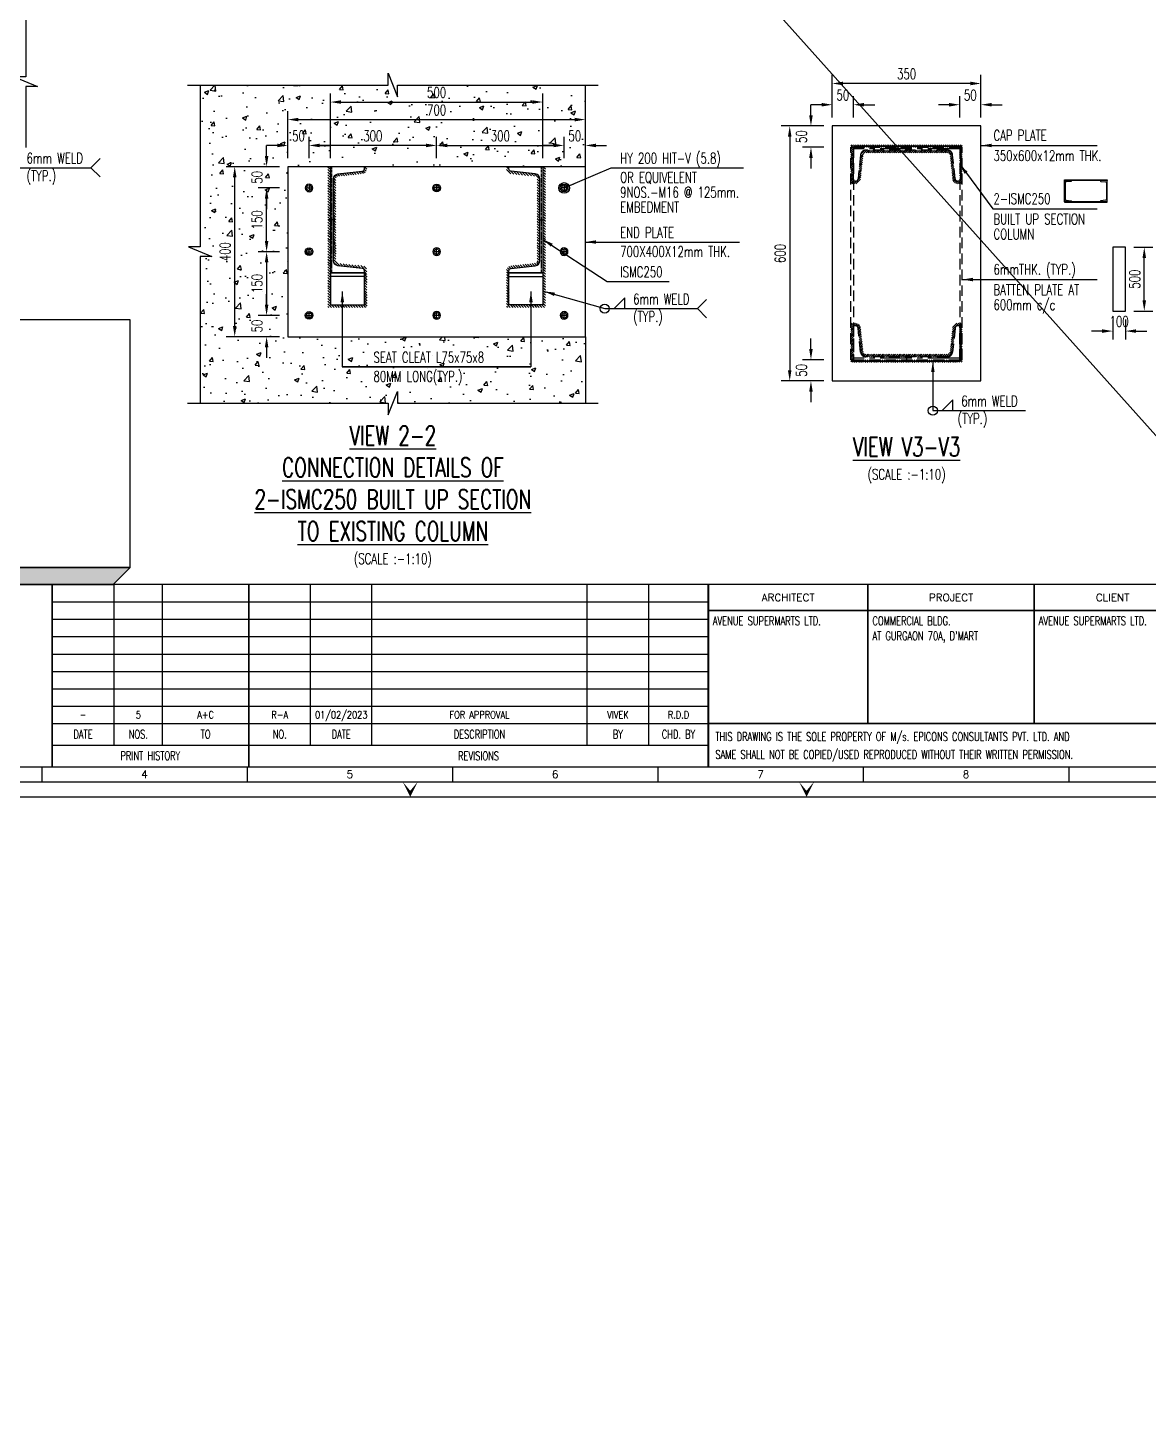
# Model space of a CAD drawing. Header units: inches. Extents: x 6 to 183294, y -48183 to 78918.
# Drawn here: x 14879 to 41244, y -14410 to 18103 of the extents above; entities that cross this region are included whole.
import ezdxf
from ezdxf.enums import TextEntityAlignment as Align

# ---------------------------------------------------------------- set-up
doc = ezdxf.new("R2010")
doc.units = ezdxf.units.IN
doc.header["$MEASUREMENT"] = 0
doc.header["$PDMODE"] = 35
for name, pattern in [('CENTER2', [1.125, 0.75, -0.125, 0.125, -0.125]), ('DASHDOTX2', [2, 1, -0.5, 0, -0.5]), ('HIDDEN', [0.375, 0.25, -0.125])]:
    doc.linetypes.add(name, pattern=pattern)
for name, color, linetype in [('Bolt', 7, 'Continuous'), ('ISMC', 35, 'Continuous'), ('PNA', 8, 'Continuous'), ('S-BASE & END PLATE', 6, 'Continuous'), ('S-BASE PLATE', 3, 'Continuous'), ('S-BRECK LINE', 8, 'Continuous'), ('S-CENTER LINE', 8, 'CENTER2'), ('S-COLUMN', 1, 'Continuous'), ('S-DIM-1', 5, 'Continuous'), ('S-ISMC', 2, 'Continuous'), ('S-MEM', 4, 'Continuous'), ('S-PCC', 9, 'Continuous'), ('S-STEEL MEMBER', 2, 'Continuous'), ('S-TEXT', 2, 'Continuous'), ('S-TEXT-1', 4, 'Continuous'), ('S-TITIL', 6, 'Continuous'), ('S-WELD', 8, 'Continuous'), ('SCH-LINE', 7, 'Continuous'), ('STEEL PLATE BASE', 1, 'Continuous'), ('TEXT (SHEET)', 4, 'Continuous'), ('TEXT NORMAL', 4, 'Continuous'), ('TITLE', 6, 'Continuous')]:
    doc.layers.add(name, color=color, linetype=linetype)
doc.styles.add('ROMANS', font='simplex.shx', dxfattribs={"width": 0.7})
doc.dimstyles.new('dim10', dxfattribs={"dimtxt": 250, "dimasz": 250, "dimexe": 200, "dimexo": 200, "dimgap": 100, "dimtad": 1, "dimdec": 0, "dimlfac": 0.1, "dimzin": 0, "dimdsep": 46, "dimtxsty": 'ROMANS', "dimcen": 0, "dimclrd": 5, "dimclre": 5, "dimclrt": 4, "dimadec": 0, "dimazin": 0, "dimtfac": 1, "dimtdec": 0, "dimtix": 1, "dimtofl": 0, "dimtmove": 2, "dimatfit": 3, "dimfxl": 0, "dimtolj": 1, "dimtzin": 0, "dimlwd": -1, "dimlwe": -1, "dimarcsym": 0})
doc.dimstyles.new('dim100', dxfattribs={"dimtxt": 250, "dimasz": 250, "dimexe": 200, "dimexo": 200, "dimgap": 100, "dimtad": 1, "dimdec": 0, "dimzin": 0, "dimdsep": 46, "dimtxsty": 'ROMANS', "dimcen": 0, "dimclrd": 5, "dimclre": 5, "dimclrt": 4, "dimadec": 0, "dimazin": 0, "dimtfac": 1, "dimtdec": 0, "dimtix": 1, "dimtofl": 0, "dimtmove": 2, "dimatfit": 3, "dimfxl": 0, "dimtolj": 1, "dimtzin": 0, "dimlwd": -1, "dimlwe": -1, "dimarcsym": 0})
doc.dimstyles.new('dim25', dxfattribs={"dimtxt": 250, "dimasz": 250, "dimexe": 200, "dimexo": 200, "dimgap": 100, "dimtad": 1, "dimdec": 0, "dimlfac": 0.25, "dimzin": 0, "dimdsep": 46, "dimtxsty": 'ROMANS', "dimcen": 0, "dimclrd": 5, "dimclre": 5, "dimclrt": 4, "dimadec": 0, "dimazin": 0, "dimtfac": 1, "dimtdec": 0, "dimtix": 1, "dimtofl": 0, "dimtmove": 2, "dimatfit": 3, "dimfxl": 0, "dimtolj": 1, "dimtzin": 0, "dimlwd": -1, "dimlwe": -1, "dimarcsym": 0})
doc.dimstyles.new('dim33.33', dxfattribs={"dimtxt": 250, "dimasz": 250, "dimexe": 200, "dimexo": 200, "dimgap": 100, "dimtad": 1, "dimdec": 0, "dimlfac": 0.333331, "dimzin": 0, "dimdsep": 46, "dimtxsty": 'ROMANS', "dimcen": 0, "dimclrd": 5, "dimclre": 5, "dimclrt": 4, "dimadec": 0, "dimazin": 0, "dimtfac": 1, "dimtdec": 0, "dimtix": 1, "dimtofl": 0, "dimtmove": 2, "dimatfit": 3, "dimfxl": 0, "dimtolj": 1, "dimtzin": 0, "dimlwd": -1, "dimlwe": -1, "dimarcsym": 0})
pattern_1 = [(315, (-131171.39, 76.847), (30.935922, 30.935922), [])]
pattern_2 = [(225, (29223.605, 48816.21), (22.106572, -22.106572), [])]

# ---------------------------------------------------------------- blocks, each defined once
blk = doc.blocks.new('*U9')
at = {"layer": 'S-CENTER LINE', "linetype": 'CENTER2', "ltscale": 10}
for p, q in [((0, -125), (0, 125)), ((7.8, 0), (-7.8, 0))]:
    blk.add_line(p, q, dxfattribs=at)
at = {"layer": 'S-ISMC'}
blk.add_lwpolyline([(71.1, -114.2), (14.3, -108.2, -0.383864), (3.5, -96.3), (3.5, 96.3, -0.383864), (14.3, 108.2), (71.1, 114.2, 0.383864), (76.5, 120.1), (76.5, 125), (-3.5, 125), (-3.5, -125), (76.5, -125), (76.5, -120.1, 0.383864)], format="xyb", close=True, dxfattribs=at)
blk = doc.blocks.new('A$C51D51435')
at = {"color": 2, "linetype": 'Continuous'}
blk.add_circle((0, 0), 15, dxfattribs=at)
at = {"color": 8, "linetype": 'HIDDEN', "ltscale": 15}
blk.add_circle((0, 0), 10, dxfattribs=at)
at = {"layer": 'Bolt', "color": 8, "linetype": 'DASHDOTX2', "ltscale": 25}
for p, q in [((15, 0), (-15, 0)), ((0, 15), (0, -15))]:
    blk.add_line(p, q, dxfattribs=at)
blk = doc.blocks.new('*D74')
at = {"layer": 'Defpoints', "color": 0, "transparency": 16777216}
for p in [(21000, 14831), (20500, 14331), (21000, 14331)]:
    blk.add_point(p, dxfattribs=at)
at = {"layer": 'S-DIM-1', "color": 5, "transparency": 16777216}
for p, q in [((20500, 15081), (20500, 15331)), ((20800, 14831), (20300, 14831)), ((20800, 14331), (20300, 14331)), ((20500, 14081), (20500, 13831))]:
    blk.add_line(p, q, dxfattribs=at)
for points in [[(20459, 15081), (20542, 15081), (20500, 14831)], [(20459, 14081), (20542, 14081), (20500, 14331)]]:
    blk.add_solid(points, dxfattribs=at)
at = {"layer": 'S-DIM-1', "color": 4, "transparency": 16777216, "insert": (20275, 14581), "char_height": 250, "attachment_point": 5, "rotation": 90, "style": 'ROMANS'}
blk.add_mtext('\\A1;50', dxfattribs=at)
blk = doc.blocks.new('*D75')
at = {"layer": 'Defpoints', "color": 0, "transparency": 16777216}
for p in [(19750, 14831), (21000, 14831), (21000, 10831)]:
    blk.add_point(p, dxfattribs=at)
at = {"layer": 'S-DIM-1', "color": 5, "transparency": 16777216}
for p, q in [((20800, 14831), (19550, 14831)), ((19750, 11081), (19750, 14581)), ((20800, 10831), (19550, 10831))]:
    blk.add_line(p, q, dxfattribs=at)
for points in [[(19709, 14581), (19792, 14581), (19750, 14831)], [(19709, 11081), (19792, 11081), (19750, 10831)]]:
    blk.add_solid(points, dxfattribs=at)
at = {"layer": 'S-DIM-1', "color": 4, "transparency": 16777216, "insert": (19525, 12831), "char_height": 250, "attachment_point": 5, "rotation": 90, "style": 'ROMANS'}
blk.add_mtext('\\A1;400', dxfattribs=at)
blk = doc.blocks.new('*D76')
at = {"layer": 'Defpoints', "color": 0, "transparency": 16777216}
for p in [(20500, 14331), (21000, 14331), (21000, 12831)]:
    blk.add_point(p, dxfattribs=at)
at = {"layer": 'S-DIM-1', "color": 5, "transparency": 16777216}
for p, q in [((20800, 14331), (20300, 14331)), ((20500, 13081), (20500, 14081)), ((20800, 12831), (20300, 12831))]:
    blk.add_line(p, q, dxfattribs=at)
for points in [[(20459, 14081), (20542, 14081), (20500, 14331)], [(20459, 13081), (20542, 13081), (20500, 12831)]]:
    blk.add_solid(points, dxfattribs=at)
at = {"layer": 'S-DIM-1', "color": 4, "transparency": 16777216, "insert": (20275, 13581), "char_height": 250, "attachment_point": 5, "rotation": 90, "style": 'ROMANS'}
blk.add_mtext('\\A1;150', dxfattribs=at)
blk = doc.blocks.new('*D77')
at = {"layer": 'Defpoints', "color": 0, "transparency": 16777216}
for p in [(20500, 11331), (21000, 11331), (21000, 10831)]:
    blk.add_point(p, dxfattribs=at)
at = {"layer": 'S-DIM-1', "color": 5, "transparency": 16777216}
for p, q in [((20500, 11581), (20500, 11831)), ((20800, 11331), (20300, 11331)), ((20800, 10831), (20300, 10831)), ((20500, 10581), (20500, 10331))]:
    blk.add_line(p, q, dxfattribs=at)
for points in [[(20459, 11581), (20542, 11581), (20500, 11331)], [(20459, 10581), (20542, 10581), (20500, 10831)]]:
    blk.add_solid(points, dxfattribs=at)
at = {"layer": 'S-DIM-1', "color": 4, "transparency": 16777216, "insert": (20275, 11081), "char_height": 250, "attachment_point": 5, "rotation": 90, "style": 'ROMANS'}
blk.add_mtext('\\A1;50', dxfattribs=at)
blk = doc.blocks.new('*D78')
at = {"layer": 'Defpoints', "color": 0, "transparency": 16777216}
for p in [(21000, 12831), (20500, 11331), (21000, 11331)]:
    blk.add_point(p, dxfattribs=at)
at = {"layer": 'S-DIM-1', "color": 5, "transparency": 16777216}
for p, q in [((20800, 12831), (20300, 12831)), ((20500, 12581), (20500, 11581)), ((20800, 11331), (20300, 11331))]:
    blk.add_line(p, q, dxfattribs=at)
for points in [[(20459, 12581), (20542, 12581), (20500, 12831)], [(20459, 11581), (20542, 11581), (20500, 11331)]]:
    blk.add_solid(points, dxfattribs=at)
at = {"layer": 'S-DIM-1', "color": 4, "transparency": 16777216, "insert": (20275, 12081), "char_height": 250, "attachment_point": 5, "rotation": 90, "style": 'ROMANS'}
blk.add_mtext('\\A1;150', dxfattribs=at)
blk = doc.blocks.new('*D79')
at = {"layer": 'Defpoints', "color": 0, "transparency": 16777216}
for p in [(21500, 15331), (21000, 14831), (21500, 14831)]:
    blk.add_point(p, dxfattribs=at)
at = {"layer": 'S-DIM-1', "color": 5, "transparency": 16777216}
for p, q in [((20750, 15331), (20500, 15331)), ((21000, 15031), (21000, 15531)), ((21500, 15031), (21500, 15531)), ((21750, 15331), (22000, 15331))]:
    blk.add_line(p, q, dxfattribs=at)
for points in [[(20750, 15373), (20750, 15289), (21000, 15331)], [(21750, 15373), (21750, 15289), (21500, 15331)]]:
    blk.add_solid(points, dxfattribs=at)
at = {"layer": 'S-DIM-1', "color": 4, "transparency": 16777216, "insert": (21250, 15556), "char_height": 250, "attachment_point": 5, "style": 'ROMANS'}
blk.add_mtext('\\A1;50', dxfattribs=at)
blk = doc.blocks.new('*D80')
at = {"layer": 'Defpoints', "color": 0, "transparency": 16777216}
for p in [(21500, 15331), (21500, 14831, 0), (24500, 14831, 0)]:
    blk.add_point(p, dxfattribs=at)
at = {"layer": 'S-DIM-1', "color": 5, "transparency": 16777216}
for p, q in [((21500, 15031), (21500, 15531)), ((24250, 15331), (21750, 15331)), ((24500, 15031), (24500, 15531))]:
    blk.add_line(p, q, dxfattribs=at)
for points in [[(21750, 15373), (21750, 15289), (21500, 15331)], [(24250, 15373), (24250, 15289), (24500, 15331)]]:
    blk.add_solid(points, dxfattribs=at)
at = {"layer": 'S-DIM-1', "color": 4, "transparency": 16777216, "insert": (23000, 15556), "char_height": 250, "attachment_point": 5, "style": 'ROMANS'}
blk.add_mtext('\\A1;300', dxfattribs=at)
blk = doc.blocks.new('*D81')
at = {"layer": 'Defpoints', "color": 0, "transparency": 16777216}
for p in [(28000, 15939), (21000, 14831, 0), (28000, 14831, 0)]:
    blk.add_point(p, dxfattribs=at)
at = {"layer": 'S-DIM-1', "color": 5, "transparency": 16777216}
for p, q in [((21000, 15031), (21000, 16139)), ((21250, 15939), (27750, 15939)), ((28000, 15031), (28000, 16139))]:
    blk.add_line(p, q, dxfattribs=at)
for points in [[(21250, 15981), (21250, 15898), (21000, 15939)], [(27750, 15981), (27750, 15898), (28000, 15939)]]:
    blk.add_solid(points, dxfattribs=at)
at = {"layer": 'S-DIM-1', "color": 4, "transparency": 16777216, "insert": (24500, 16164), "char_height": 250, "attachment_point": 5, "style": 'ROMANS'}
blk.add_mtext('\\A1;700', dxfattribs=at)
blk = doc.blocks.new('*D62')
at = {"layer": 'Defpoints', "color": 0, "transparency": 16777216}
for p in [(33807, 15789, 0), (32807, 9789), (33807, 9789, 0)]:
    blk.add_point(p, dxfattribs=at)
at = {"layer": 'S-DIM-1', "color": 5, "transparency": 16777216}
for p, q in [((33607, 15789), (32607, 15789)), ((32807, 15539), (32807, 10039)), ((33607, 9789), (32607, 9789))]:
    blk.add_line(p, q, dxfattribs=at)
for points in [[(32765, 15539), (32848, 15539), (32807, 15789)], [(32765, 10039), (32848, 10039), (32807, 9789)]]:
    blk.add_solid(points, dxfattribs=at)
at = {"layer": 'S-DIM-1', "color": 4, "transparency": 16777216, "insert": (32582, 12789), "char_height": 250, "attachment_point": 5, "rotation": 90, "style": 'ROMANS'}
blk.add_mtext('\\A1;600', dxfattribs=at)
blk = doc.blocks.new('*D63')
at = {"layer": 'Defpoints', "color": 0, "transparency": 16777216}
for p in [(33807, 15789, 0), (33307, 15289), (33807, 15289, 0)]:
    blk.add_point(p, dxfattribs=at)
at = {"layer": 'S-DIM-1', "color": 5, "transparency": 16777216}
for p, q in [((33307, 16039), (33307, 16289)), ((33607, 15789), (33107, 15789)), ((33607, 15289), (33107, 15289)), ((33307, 15039), (33307, 14789))]:
    blk.add_line(p, q, dxfattribs=at)
for points in [[(33265, 16039), (33348, 16039), (33307, 15789)], [(33265, 15039), (33348, 15039), (33307, 15289)]]:
    blk.add_solid(points, dxfattribs=at)
at = {"layer": 'S-DIM-1', "color": 4, "transparency": 16777216, "insert": (33082, 15539), "char_height": 250, "attachment_point": 5, "rotation": 90, "style": 'ROMANS'}
blk.add_mtext('\\A1;50', dxfattribs=at)
blk = doc.blocks.new('*D64')
at = {"layer": 'Defpoints', "color": 0, "transparency": 16777216}
for p in [(33807, 16789), (33807, 15789, 0), (37307, 15789, 0)]:
    blk.add_point(p, dxfattribs=at)
at = {"layer": 'S-DIM-1', "color": 5, "transparency": 16777216}
for p, q in [((33807, 15989), (33807, 16989)), ((37307, 15989), (37307, 16989)), ((37057, 16789), (34057, 16789))]:
    blk.add_line(p, q, dxfattribs=at)
for points in [[(34057, 16831), (34057, 16747), (33807, 16789)], [(37057, 16831), (37057, 16747), (37307, 16789)]]:
    blk.add_solid(points, dxfattribs=at)
at = {"layer": 'S-DIM-1', "color": 4, "transparency": 16777216, "insert": (35557, 17014), "char_height": 250, "attachment_point": 5, "style": 'ROMANS'}
blk.add_mtext('\\A1;350', dxfattribs=at)
blk = doc.blocks.new('*D65')
at = {"layer": 'Defpoints', "color": 0, "transparency": 16777216}
for p in [(34307, 16289), (33807, 15789, 0), (34307, 15789, 0)]:
    blk.add_point(p, dxfattribs=at)
at = {"layer": 'S-DIM-1', "color": 5, "transparency": 16777216}
for p, q in [((33557, 16289), (33307, 16289)), ((33807, 15989), (33807, 16489)), ((34307, 15989), (34307, 16489)), ((34557, 16289), (34807, 16289))]:
    blk.add_line(p, q, dxfattribs=at)
for points in [[(33557, 16331), (33557, 16247), (33807, 16289)], [(34557, 16331), (34557, 16247), (34307, 16289)]]:
    blk.add_solid(points, dxfattribs=at)
at = {"layer": 'S-DIM-1', "color": 4, "transparency": 16777216, "insert": (34057, 16514), "char_height": 250, "attachment_point": 5, "style": 'ROMANS'}
blk.add_mtext('\\A1;50', dxfattribs=at)
blk = doc.blocks.new('*D66')
at = {"layer": 'Defpoints', "color": 0, "transparency": 16777216}
for p in [(36807, 16289), (36807, 15789, 0), (37307, 15789, 0)]:
    blk.add_point(p, dxfattribs=at)
at = {"layer": 'S-DIM-1', "color": 5, "transparency": 16777216}
for p, q in [((36557, 16289), (36307, 16289)), ((36807, 15989), (36807, 16489)), ((37307, 15989), (37307, 16489)), ((37557, 16289), (37807, 16289))]:
    blk.add_line(p, q, dxfattribs=at)
for points in [[(36557, 16331), (36557, 16247), (36807, 16289)], [(37557, 16331), (37557, 16247), (37307, 16289)]]:
    blk.add_solid(points, dxfattribs=at)
at = {"layer": 'S-DIM-1', "color": 4, "transparency": 16777216, "insert": (37057, 16514), "char_height": 250, "attachment_point": 5, "style": 'ROMANS'}
blk.add_mtext('\\A1;50', dxfattribs=at)
blk = doc.blocks.new('*D67')
at = {"layer": 'Defpoints', "color": 0, "transparency": 16777216}
for p in [(33307, 10289), (33807, 10289, 0), (33807, 9789, 0)]:
    blk.add_point(p, dxfattribs=at)
at = {"layer": 'S-DIM-1', "color": 5, "transparency": 16777216}
for p, q in [((33307, 10539), (33307, 10789)), ((33607, 10289), (33107, 10289)), ((33607, 9789), (33107, 9789)), ((33307, 9539), (33307, 9289))]:
    blk.add_line(p, q, dxfattribs=at)
for points in [[(33265, 10539), (33348, 10539), (33307, 10289)], [(33265, 9539), (33348, 9539), (33307, 9789)]]:
    blk.add_solid(points, dxfattribs=at)
at = {"layer": 'S-DIM-1', "color": 4, "transparency": 16777216, "insert": (33082, 10039), "char_height": 250, "attachment_point": 5, "rotation": 90, "style": 'ROMANS'}
blk.add_mtext('\\A1;50', dxfattribs=at)
blk = doc.blocks.new('2-ISMC250 BUILT UP SECTION')
at = {"layer": 'S-BASE PLATE', "color": 3, "ltscale": 2}
for points in [[(-500, 262), (500, 262), (500, 250), (-500, 250)], [(-500, -262), (500, -262), (500, -250), (-500, -250)]]:
    blk.add_lwpolyline(points, close=True, dxfattribs=at)
at = {"layer": 'S-ISMC', "yscale": 2, "zscale": 2, "rotation": 180}
for p, xscale in [((-492.9, 0), -2), ((492.9, 0), 2)]:
    blk.add_blockref('*U9', p, dxfattribs=dict(at, xscale=xscale))
blk = doc.blocks.new('*D69')
at = {"layer": 'Defpoints', "color": 0, "transparency": 16777216}
for p in [(27500, 15331), (27500, 14831), (28000, 14831)]:
    blk.add_point(p, dxfattribs=at)
at = {"layer": 'S-DIM-1', "color": 5, "transparency": 16777216}
for p, q in [((27250, 15331), (27000, 15331)), ((27500, 15031), (27500, 15531)), ((28000, 15031), (28000, 15531)), ((28250, 15331), (28500, 15331))]:
    blk.add_line(p, q, dxfattribs=at)
for points in [[(27250, 15373), (27250, 15289), (27500, 15331)], [(28250, 15373), (28250, 15289), (28000, 15331)]]:
    blk.add_solid(points, dxfattribs=at)
at = {"layer": 'S-DIM-1', "color": 4, "transparency": 16777216, "insert": (27750, 15556), "char_height": 250, "attachment_point": 5, "style": 'ROMANS'}
blk.add_mtext('\\A1;50', dxfattribs=at)
blk = doc.blocks.new('FOLDER')
at = {"layer": 'PNA'}
for points in [[(-1250, 2500), (0, 0), (0, 1000)], [(1250, 2500), (0, 0), (0, 1000)]]:
    blk.add_solid(points, dxfattribs=at)
blk = doc.blocks.new('SHEET')
at = {"color": 1}
for p, q in [((762042, -118391, -8), (676135, -118391, -8)), ((697174, -123292, -8), (720414, -123292, -8)), ((697174, -124054, -8), (720337, -124054, -8))]:
    blk.add_line(p, q, dxfattribs=at)
for p, q in [((699374, -124054, -8), (699374, -118391, -8)), ((701079, -124054, -8), (701079, -118391, -8)), ((706304, -124054, -8), (706304, -118391, -8)), ((708467, -124054, -8), (708467, -118391, -8)), ((716058, -124054, -8), (716058, -118391, -8)), ((718236, -124054, -8), (718236, -118391, -8))]:
    blk.add_line(p, q)
at = {"color": 5, "linetype": 'ByBlock', "lineweight": -2}
for p, q in [((697187, -119004, -8), (720337, -119004, -8)), ((697187, -119617, -8), (720337, -119617, -8)), ((697187, -120229, -8), (720337, -120229, -8)), ((697187, -120842, -8), (720337, -120842, -8)), ((697187, -121454, -8), (720337, -121454, -8)), ((697187, -122067, -8), (720337, -122067, -8)), ((697187, -122680, -8), (720337, -122680, -8))]:
    blk.add_line(p, q, dxfattribs=at)
at = {"elevation": -8, "flags": 128}
blk.add_lwpolyline([(674017, -125881), (763101, -125881), (763101, -63214), (674017, -63214)], close=True, dxfattribs=at)
at = {"color": 1, "const_width": 60.9, "elevation": -8}
for points in [[(697187, -124807), (697187, -118391)], [(704126, -124807), (704126, -118391)], [(720337, -124821), (720337, -118391)], [(725970, -123298), (725970, -118391)], [(731835, -123298), (731835, -118391)], [(720337, -119302), (737368, -119302)], [(720337, -123298), (737368, -123298)]]:
    blk.add_lwpolyline(points, dxfattribs=at)
at = {"layer": 'PNA'}
for p, q in [((696817, -124822, -8), (696817, -125351, -8)), ((704065, -124822, -8), (704065, -125351, -8)), ((711312, -124822, -8), (711312, -125351, -8)), ((718559, -124822, -8), (718559, -125351, -8)), ((725806, -124822, -8), (725806, -125351, -8)), ((733053, -124822, -8), (733053, -125351, -8))]:
    blk.add_line(p, q, dxfattribs=at)
at = {"layer": 'PNA', "color": 1, "elevation": -8}
for points in [[(675076, -125351), (762572, -125351), (762572, -63743), (675076, -63743)], [(676135, -124822), (762042, -124822), (762042, -64273), (676135, -64273)]]:
    blk.add_lwpolyline(points, close=True, dxfattribs=at)
at = {"layer": 'PNA', "xscale": 0.2118545530764889, "yscale": 0.2118545530764889, "zscale": 0.2118545530764889}
for p in [(709820, -125881, -8), (723802, -125881, -8)]:
    blk.add_blockref('FOLDER', p, dxfattribs=at)
at = {"layer": 'PNA', "style": 'ROMANS'}
for s, p in [('4', (700442, -125086, -8)), ('5', (707689, -125086, -8)), ('6', (714936, -125086, -8)), ('7', (722183, -125086, -8)), ('8', (729431, -125086, -8))]:
    blk.add_text(s, height=265, dxfattribs=at).set_placement(p, align=Align.MIDDLE)
at = {"layer": 'TEXT (SHEET)', "color": 2, "style": 'ROMANS'}
for s, p in [('ARCHITECT', (723154, -118847, -8)), ('PROJECT', (728903, -118847, -8)), ('CLIENT', (734602, -118847, -8))]:
    blk.add_text(s, height=269, dxfattribs=at).set_placement(p, align=Align.MIDDLE_CENTER)
at = {"layer": 'TEXT (SHEET)', "color": 4, "style": 'ROMANS', "width": 0.7}
for s, height, p in [('DATE', 304.7, (698274, -123673, -8)), ('NOS.', 304.7, (700226, -123673, -8)), ('TO', 304.7, (702602, -123673, -8)), ('NO.', 304.7, (705215, -123673, -8)), ('DATE', 304.7, (707386, -123673, -8)), ('DESCRIPTION', 304.74, (712263, -123673, -8)), ('BY', 304.7, (717147, -123673, -8)), ('CHD. BY', 304.7, (719287, -123673, -8)), ('PRINT HISTORY', 304.74, (700650, -124431, -8)), ('REVISIONS', 304.7, (712231, -124438, -8))]:
    blk.add_text(s, height=height, dxfattribs=at).set_placement(p, align=Align.MIDDLE_CENTER)
for s, p in [('THIS DRAWING IS THE SOLE PROPERTY OF M/s. EPICONS CONSULTANTS PVT. LTD. AND', (720588, -123908, -8)), ('SAME SHALL NOT BE COPIED/USED REPRODUCED WITHOUT THEIR WRITTEN PERMISSION.', (720588, -124539, -8))]:
    blk.add_text(s, height=304.74, dxfattribs=at).set_placement(p)
blk = doc.blocks.new('*D73')
at = {"layer": 'Defpoints', "color": 0, "ltscale": 20, "transparency": 16777216}
for p in [(40406, 11435), (40706, 11435), (40706, 10963)]:
    blk.add_point(p, dxfattribs=at)
at = {"layer": 'S-DIM-1', "color": 5, "ltscale": 20, "transparency": 16777216}
for p, q in [((40406, 11235), (40406, 10763)), ((40706, 11235), (40706, 10763)), ((40156, 10963), (39906, 10963)), ((40956, 10963), (41206, 10963))]:
    blk.add_line(p, q, dxfattribs=at)
for points in [[(40156, 11005), (40156, 10921), (40406, 10963)], [(40956, 11005), (40956, 10921), (40706, 10963)]]:
    blk.add_solid(points, dxfattribs=at)
at = {"layer": 'S-DIM-1', "color": 4, "lineweight": -2, "ltscale": 20, "transparency": 16777216, "insert": (40556, 11188), "char_height": 250, "attachment_point": 5, "style": 'ROMANS'}
blk.add_mtext('\\A1;100', dxfattribs=at)
blk = doc.blocks.new('*D55')
at = {"layer": 'Defpoints', "color": 0, "ltscale": 20, "transparency": 16777216}
for p in [(40706, 12935), (41148, 12935), (40706, 11435)]:
    blk.add_point(p, dxfattribs=at)
at = {"layer": 'S-DIM-1', "color": 5, "ltscale": 20, "transparency": 16777216}
for p, q in [((40906, 12935), (41348, 12935)), ((41148, 11685), (41148, 12685)), ((40906, 11435), (41348, 11435))]:
    blk.add_line(p, q, dxfattribs=at)
for points in [[(41107, 12685), (41190, 12685), (41148, 12935)], [(41107, 11685), (41190, 11685), (41148, 11435)]]:
    blk.add_solid(points, dxfattribs=at)
at = {"layer": 'S-DIM-1', "color": 4, "lineweight": -2, "ltscale": 20, "transparency": 16777216, "insert": (40923, 12185), "char_height": 250, "attachment_point": 5, "rotation": 90, "style": 'ROMANS'}
blk.add_mtext('\\A1;500', dxfattribs=at)
blk = doc.blocks.new('*D56')
at = {"layer": 'Defpoints', "color": 0, "transparency": 16777216}
for p in [(27500, 15331), (24500, 14831, 0), (27500, 14831, 0)]:
    blk.add_point(p, dxfattribs=at)
at = {"layer": 'S-DIM-1', "color": 5, "transparency": 16777216}
for p, q in [((24500, 15031), (24500, 15531)), ((24750, 15331), (27250, 15331)), ((27500, 15031), (27500, 15531))]:
    blk.add_line(p, q, dxfattribs=at)
for points in [[(24750, 15373), (24750, 15289), (24500, 15331)], [(27250, 15373), (27250, 15289), (27500, 15331)]]:
    blk.add_solid(points, dxfattribs=at)
at = {"layer": 'S-DIM-1', "color": 4, "transparency": 16777216, "insert": (26000, 15556), "char_height": 250, "attachment_point": 5, "style": 'ROMANS'}
blk.add_mtext('\\A1;300', dxfattribs=at)
blk = doc.blocks.new('*D84')
at = {"layer": 'Defpoints', "color": 0, "transparency": 16777216}
for p in [(27000, 16352), (22000, 14831), (27000, 14831)]:
    blk.add_point(p, dxfattribs=at)
at = {"layer": 'S-DIM-1', "color": 5, "transparency": 16777216}
for p, q in [((22000, 15031), (22000, 16552)), ((22250, 16352), (26750, 16352)), ((27000, 15031), (27000, 16552))]:
    blk.add_line(p, q, dxfattribs=at)
for points in [[(22250, 16394), (22250, 16311), (22000, 16352)], [(26750, 16394), (26750, 16311), (27000, 16352)]]:
    blk.add_solid(points, dxfattribs=at)
at = {"layer": 'S-DIM-1', "color": 4, "transparency": 16777216, "insert": (24500, 16577), "char_height": 250, "attachment_point": 5, "style": 'ROMANS'}
blk.add_mtext('\\A1;500', dxfattribs=at)

msp = doc.modelspace()

# ---------------------------------------------------------------- hatches: boundary and pattern name
at = {"linetype": 'Continuous'}
msp.add_hatch(color=6, dxfattribs=at).paths.add_polyline_path([(1819.044, 11223.657), (1418.99, 10823.603), (1418.99, 4997.803), (16888.476, 4997.803), (17288.529, 5397.857), (1819.044, 5397.857)])
at = {"layer": 'S-PCC', "lineweight": -2, "ltscale": 20}
h = msp.add_hatch(dxfattribs=at)
h.set_pattern_fill('AR-CONC', color=251, scale=150)
h.set_pattern_definition([(50, (20581.5, 31220.4), (1075.89, -94.128), [112.5, -1237.5]), (355, (20581.5, 31220.4), (-208.127, 1128.29), [90, -990]), (100.4514, (20671.1, 31212.5), (867.763, 1034.16), [95.61, -1051.713]), (46.184, (20581.5, 31520.4), (1600.86, -248.28), [168.75, -1856.25]), (96.636, (20714.9, 31499.7), (1401.99, 1461.18), [143.42, -1577.57]), (351.184, (20581.5, 31520.4), (1401.99, 1461.18), [135, -1485]), (21, (20731.5, 31445.4), (895.36, -603.928), [112.5, -1237.5]), (326, (20731.5, 31445.4), (364.973, 1087.725), [90, -990]), (71.4514, (20806.1, 31395), (1260.334, 483.797), [95.61, -1051.713]), (37.5, (20581.47, 31220.36), (18.24, 499.341), [0, -978, 0, -1005, 0, -993.75]), (7.5, (20581.47, 31220.36), (394.604, 591.618), [0, -573, 0, -955.5, 0, -378.75]), (327.5, (20246.97, 31220.36), (800.7337, -33.832), [0, -375, 0, -1170, 0, -1552.5]), (317.5, (20097, 31220.36), (874.78, 150.157), [0, -487.5, 0, -777, 0, -1102.5])])
h.paths.add_polyline_path([(23583.386, 16753.078), (23583.386, 16478.33), (23357.755, 17027.826), (23357.755, 16753.078), (18940.659, 16753.078), (18940.659, 12943.847), (18665.912, 12943.847), (19215.407, 12718.215), (18940.659, 12718.215), (18940.659, 9264.666), (23357.755, 9264.666), (23357.755, 8989.918), (23583.386, 9539.413), (23583.386, 9264.666), (28000.481, 9264.666), (28000.481, 10831.031), (21000.481, 10831.031), (21000.481, 14831.031), (28000.481, 14831.031), (28000.481, 16753.078)])
h.paths.add_polyline_path([(20462.981, 14376.864), (20462.981, 14785.198), (20087.981, 14785.198), (20087.981, 14376.864)], flags=24)
h.paths.add_polyline_path([(19712.981, 12543.531), (19712.981, 13118.531), (19337.981, 13118.531), (19337.981, 12543.531)], flags=24)
h.paths.add_polyline_path([(20462.981, 13310.198), (20462.981, 13851.864), (20087.981, 13851.864), (20087.981, 13310.198)], flags=24)
h.paths.add_polyline_path([(20462.981, 10876.864), (20462.981, 11285.198), (20087.981, 11285.198), (20087.981, 10876.864)], flags=24)
h.paths.add_polyline_path([(20462.981, 11810.198), (20462.981, 12351.864), (20087.981, 12351.864), (20087.981, 11810.198)], flags=24)
h.paths.add_polyline_path([(21046.314, 15368.531), (21454.648, 15368.531), (21454.648, 15743.531), (21046.314, 15743.531)], flags=24)
h.paths.add_polyline_path([(22712.981, 15368.531), (23287.981, 15368.531), (23287.981, 15743.531), (22712.981, 15743.531)], flags=24)
h.paths.add_polyline_path([(24212.981, 15976.923), (24787.981, 15976.923), (24787.981, 16351.923), (24212.981, 16351.923)], flags=24)
h.paths.add_polyline_path([(27546.314, 15368.531), (27954.648, 15368.531), (27954.648, 15743.531), (27546.314, 15743.531)], flags=24)
h.paths.add_polyline_path([(22920.478, 9592.487), (25435.955, 9592.487), (25435.955, 10163.915), (22920.478, 10163.915)], flags=24)
h.paths.add_polyline_path([(22953.217, 10158.558), (26069.883, 10158.558), (26069.883, 10533.558), (22953.217, 10533.558)], flags=24)
at = {"layer": 'S-WELD'}
h = msp.add_hatch(dxfattribs=at)
h.set_pattern_fill('ANSI31,_O', color=256, scale=250.107309, angle=180)
h.set_pattern_definition(pattern_2)
edge = h.paths.add_edge_path(flags=16)
edge.add_line((36698.448, 14542.762), (36638.768, 15110.577))
edge.add_arc((36519.426, 15098.034), 120, 5.999998, 90)
edge.add_line((36519.426, 15218.034), (34594.144, 15218.034))
edge.add_arc((34594.144, 15098.034), 120, 90, 174.000002)
edge.add_line((34474.801, 15110.577), (34415.121, 14542.762))
edge.add_arc((34355.45, 14549.034), 60, 270, 354.000002, ccw=False)
edge.add_line((34355.45, 14489.034), (34306.785, 14489.034))
edge.add_line((34306.785, 14489.034), (34306.785, 15289.034))
edge.add_line((34306.785, 15289.034), (36806.785, 15289.034))
edge.add_line((36806.785, 15289.034), (36806.785, 14489.034))
edge.add_line((36806.785, 14489.034), (36758.12, 14489.034))
edge.add_arc((36758.12, 14549.034), 60, 185.999998, 270, ccw=False)
edge = h.paths.add_edge_path()
edge.add_line((36638.777, 14536.49), (36579.097, 15104.306))
edge.add_arc((36519.426, 15098.034), 60, 5.999998, 90)
edge.add_line((36519.426, 15158.034), (34594.144, 15158.034))
edge.add_arc((34594.144, 15098.034), 60, 90, 174.000002)
edge.add_line((34534.472, 15104.306), (34474.793, 14536.49))
edge.add_arc((34355.45, 14549.034), 120, 270, 354.000002, ccw=False)
edge.add_line((34355.45, 14429.034), (34246.785, 14429.034))
edge.add_line((34246.785, 14429.034), (34246.785, 15349.034))
edge.add_line((34246.785, 15349.034), (36866.785, 15349.034))
edge.add_line((36866.785, 15349.034), (36866.785, 14429.034))
edge.add_line((36866.785, 14429.034), (36758.12, 14429.034))
edge.add_arc((36758.12, 14549.034), 120, 185.999998, 270, ccw=False)
h = msp.add_hatch(dxfattribs=at)
h.set_pattern_fill('ANSI31', color=256, scale=350, angle=-90, style=0)
h.set_pattern_definition(pattern_1)
h.paths.add_polyline_path([(22000.481, 14831.031), (22800.481, 14831.031), (22800.481, 14782.366, -0.383864045), (22746.753, 14722.694), (22178.938, 14663.015, 0.383864045), (22071.481, 14543.672), (22071.481, 12618.39, 0.383864045), (22178.938, 12499.047), (22746.753, 12439.368, -0.383864045), (22800.481, 12379.696), (22800.481, 12331.031), (22800.481, 11581.031), (22000.481, 11581.031), (22000.481, 12331.031)], flags=16)
edge = h.paths.add_edge_path()
edge.add_line((22860.481, 14831.031), (21940.481, 14831.031))
edge.add_line((21940.481, 14831.031), (21940.481, 11521.031))
edge.add_line((21940.481, 11521.031), (22860.481, 11521.031))
edge.add_line((22860.481, 11521.031), (22860.481, 12379.696))
edge.add_arc((22740.481, 12379.696), 120, 360, 444.000002)
edge.add_line((22753.024, 12499.039), (22185.209, 12558.719))
edge.add_arc((22191.481, 12618.39), 60, 180, 264.000002, ccw=False)
edge.add_line((22131.481, 12618.39), (22131.481, 14543.672))
edge.add_arc((22191.481, 14543.672), 60, 95.999998, 180, ccw=False)
edge.add_line((22185.209, 14603.343), (22753.024, 14663.023))
edge.add_arc((22740.481, 14782.366), 120, 275.999998, 360)
edge.add_line((22860.481, 14782.366), (22860.481, 14831.031))
h = msp.add_hatch(dxfattribs=at)
h.set_pattern_fill('ANSI31', color=256, scale=350, angle=-90, style=0)
h.set_pattern_definition(pattern_1)
h.paths.add_polyline_path([(27000.481, 14831.031), (26200.481, 14831.031), (26200.481, 14782.366, 0.383864045), (26254.209, 14722.694), (26822.024, 14663.015, -0.383864045), (26929.481, 14543.672), (26929.481, 12618.39, -0.383864045), (26822.024, 12499.047), (26254.209, 12439.368, 0.383864045), (26200.481, 12379.696), (26200.481, 12331.031), (26200.481, 11581.031), (27000.481, 11581.031), (27000.481, 12331.031)], flags=16)
edge = h.paths.add_edge_path()
edge.add_line((27060.481, 14831.031), (26140.481, 14831.031))
edge.add_line((26140.481, 14831.031), (26140.481, 14782.366))
edge.add_arc((26260.481, 14782.366), 120, 180, 264.000002)
edge.add_line((26247.938, 14663.023), (26815.753, 14603.343))
edge.add_arc((26809.481, 14543.672), 60, 0, 84.000002, ccw=False)
edge.add_line((26869.481, 14543.672), (26869.481, 12618.39))
edge.add_arc((26809.481, 12618.39), 60, -84.000002, 0, ccw=False)
edge.add_line((26815.753, 12558.719), (26247.938, 12499.039))
edge.add_arc((26260.481, 12379.696), 120, 95.999998, 180)
edge.add_line((26140.481, 12379.696), (26140.481, 11521.031))
edge.add_line((26140.481, 11521.031), (27060.481, 11521.031))
edge.add_line((27060.481, 11521.031), (27060.481, 14831.031))
h = msp.add_hatch(dxfattribs=at)
h.set_pattern_fill('ANSI31,_O', color=256, scale=250.107309, angle=180)
h.set_pattern_definition(pattern_2)
edge = h.paths.add_edge_path(flags=16)
edge.add_line((36698.448, 11035.306), (36638.768, 10467.49))
edge.add_arc((36519.426, 10480.034), 120, 270, 354.000002, ccw=False)
edge.add_line((36519.426, 10360.034), (34594.144, 10360.034))
edge.add_arc((34594.144, 10480.034), 120, 185.999998, 270, ccw=False)
edge.add_line((34474.801, 10467.49), (34415.121, 11035.306))
edge.add_arc((34355.45, 11029.034), 60, 5.999998, 90)
edge.add_line((34355.45, 11089.034), (34306.785, 11089.034))
edge.add_line((34306.785, 11089.034), (34306.785, 10289.034))
edge.add_line((34306.785, 10289.034), (36806.785, 10289.034))
edge.add_line((36806.785, 10289.034), (36806.785, 11089.034))
edge.add_line((36806.785, 11089.034), (36758.12, 11089.034))
edge.add_arc((36758.12, 11029.034), 60, 90, 174.000002)
edge = h.paths.add_edge_path()
edge.add_line((36638.777, 11041.577), (36579.097, 10473.762))
edge.add_arc((36519.426, 10480.034), 60, 270, 354.000002, ccw=False)
edge.add_line((36519.426, 10420.034), (34594.144, 10420.034))
edge.add_arc((34594.144, 10480.034), 60, 185.999998, 270, ccw=False)
edge.add_line((34534.472, 10473.762), (34474.793, 11041.577))
edge.add_arc((34355.45, 11029.034), 120, 5.999998, 90)
edge.add_line((34355.45, 11149.034), (34246.785, 11149.034))
edge.add_line((34246.785, 11149.034), (34246.785, 10229.034))
edge.add_line((34246.785, 10229.034), (36866.785, 10229.034))
edge.add_line((36866.785, 10229.034), (36866.785, 11149.034))
edge.add_line((36866.785, 11149.034), (36758.12, 11149.034))
edge.add_arc((36758.12, 11029.034), 120, 90, 174.000002)

# ---------------------------------------------------------------- linework, layer by layer
msp.add_line((3947.405, 50383.565), (61920.477, -14409.868))
at = {"lineweight": -2, "ltscale": 20}
msp.add_lwpolyline([(1819.044, 11223.657), (1418.99, 10823.603), (1418.99, 4997.803), (16888.476, 4997.803), (17288.529, 5397.857), (1819.044, 5397.857), (1819.044, 11223.657)], dxfattribs=at)
at = {"layer": 'S-BASE & END PLATE'}
msp.add_lwpolyline([(28000.481, 14831.031), (21000.481, 14831.031), (21000.481, 10831.031), (28000.481, 10831.031)], close=True, dxfattribs=at)
at = {"layer": 'S-BASE PLATE', "color": 8, "linetype": 'HIDDEN', "ltscale": 1000}
for points in [[(34246.785, 10289.034), (34246.785, 15289.034), (34306.785, 15289.034), (34306.785, 10289.034)], [(36866.785, 10289.034), (36866.785, 15289.034), (36806.785, 15289.034), (36806.785, 10289.034)]]:
    msp.add_lwpolyline(points, close=True, dxfattribs=at)
at = {"layer": 'S-BASE PLATE', "color": 3, "ltscale": 2}
msp.add_lwpolyline([(40706.253, 11435.004), (40706.253, 12935.004), (40406.253, 12935.004), (40406.253, 11435.004)], close=True, dxfattribs=at)
at = {"layer": 'S-BRECK LINE'}
for points in [[(14836.644, 18383.009), (14836.644, 16945.824), (14561.896, 16945.824), (15111.391, 16720.193), (14836.644, 16720.193), (14836.644, 15283.009)], [(18640.659, 16753.078), (23357.755, 16753.078), (23357.755, 17027.826), (23583.386, 16478.33), (23583.386, 16753.078), (28300.481, 16753.078)], [(18940.659, 16753.078), (18940.659, 12943.847), (18665.912, 12943.847), (19215.407, 12718.215), (18940.659, 12718.215), (18940.659, 9264.666)], [(18640.659, 9264.666), (23357.755, 9264.666), (23357.755, 8989.918), (23583.386, 9539.413), (23583.386, 9264.666), (28300.481, 9264.666)]]:
    msp.add_lwpolyline(points, dxfattribs=at)
at = {"layer": 'S-CENTER LINE', "linetype": 'CENTER2', "ltscale": 1000}
for p, q in [((35556.785, 15175.875), (35556.785, 15331.193)), ((36806.785, 15253.534), (34306.785, 15253.534)), ((36806.785, 10324.534), (34306.785, 10324.534)), ((35556.785, 10402.193), (35556.785, 10246.875))]:
    msp.add_line(p, q, dxfattribs=at)
at = {"layer": 'S-COLUMN'}
for p, q in [((28000.481, 14831.031), (28000.481, 16753.078)), ((28000.481, 10831.031), (28000.481, 9264.666))]:
    msp.add_line(p, q, dxfattribs=at)
at = {"layer": 'S-ISMC', "linetype": 'HIDDEN', "ltscale": 1000}
for points in [[(36698.448, 14542.762), (36638.768, 15110.577, 0.383864045), (36519.426, 15218.034), (34594.144, 15218.034, 0.383864045), (34474.801, 15110.577), (34415.121, 14542.762, -0.383864045), (34355.45, 14489.034), (34306.785, 14489.034), (34306.785, 15289.034), (36806.785, 15289.034), (36806.785, 14489.034), (36758.12, 14489.034, -0.383864045)], [(36698.448, 11035.306), (36638.768, 10467.49, -0.383864045), (36519.426, 10360.034), (34594.144, 10360.034, -0.383864045), (34474.801, 10467.49), (34415.121, 11035.306, 0.383864045), (34355.45, 11089.034), (34306.785, 11089.034), (34306.785, 10289.034), (36806.785, 10289.034), (36806.785, 11089.034), (36758.12, 11089.034, 0.383864045)]]:
    msp.add_lwpolyline(points, format="xyb", close=True, dxfattribs=at)
at = {"layer": 'S-MEM', "linetype": 'Continuous'}
for p, q in [((22800.481, 12251.031), (22000.481, 12251.031)), ((26200.481, 12251.031), (27000.481, 12251.031))]:
    msp.add_line(p, q, dxfattribs=at)
for points in [[(22800.481, 12331.031), (22000.481, 12331.031), (22000.481, 11581.031), (22800.481, 11581.031)], [(26200.481, 12331.031), (27000.481, 12331.031), (27000.481, 11581.031), (26200.481, 11581.031)]]:
    msp.add_lwpolyline(points, close=True, dxfattribs=at)
at = {"layer": 'S-TEXT-1', "elevation": 0}
for points in [[(16582.706, 15023.841), (16365.633, 14806.768), (16582.706, 14589.695)], [(30852.555, 11708.965), (30635.482, 11491.892), (30852.555, 11274.819)]]:
    msp.add_lwpolyline(points, dxfattribs=at)
at = {"layer": 'SCH-LINE'}
msp.add_lwpolyline([(17288.529, 11223.657), (1819.044, 11223.657), (1819.044, 5397.857), (17288.529, 5397.857)], close=True, dxfattribs=at)
at = {"layer": 'STEEL PLATE BASE', "color": 6}
msp.add_lwpolyline([(37306.785, 9789.034), (37306.785, 15789.034), (33806.785, 15789.034), (33806.785, 9789.034)], close=True, dxfattribs=at)
at = {"layer": 'TEXT NORMAL', "elevation": 0}
msp.add_lwpolyline([(28678.053, 11491.892), (28928.053, 11491.892), (28928.053, 11741.892), (28678.053, 11491.892)], dxfattribs=at)
at = {"layer": 'TEXT NORMAL'}
msp.add_lwpolyline([(36397.399, 9091.868), (36647.399, 9091.868), (36647.399, 9341.868), (36397.399, 9091.868)], dxfattribs=at)
for centre in [(28455.081, 11491.892, 0), (36174.427, 9091.868)]:
    msp.add_circle(centre, 107.662, dxfattribs=at)

# ---------------------------------------------------------------- block references
at = {"xscale": 0.6667775899993817, "yscale": 0.6667775899993817, "zscale": 0.6667775899993817}
msp.add_blockref('SHEET', (-449412.721, 83938.595, 5.014), dxfattribs=at)
msp.add_blockref('2-ISMC250 BUILT UP SECTION', (39775.165, 14256.566))
at = {"layer": 'ISMC', "yscale": 10, "zscale": 10}
for p, xscale in [((22035.981, 13581.031), 10), ((26964.981, 13581.031), -10)]:
    msp.add_blockref('*U9', p, dxfattribs=dict(at, xscale=xscale))
at = {"layer": 'S-STEEL MEMBER', "yscale": 6, "zscale": 6}
for p, xscale in [((21500.471, 14331.031, 0), -6), ((24500.481, 14331.031, 0), 6), ((27500.491, 14331.031, 0), 6)]:
    msp.add_blockref('A$C51D51435', p, dxfattribs=dict(at, xscale=xscale))
at = {"layer": 'S-STEEL MEMBER', "yscale": 6, "zscale": 6, "rotation": 180}
for p, xscale in [((21500.471, 12831.031, 0), 6), ((24500.481, 12831.031, 0), -6), ((27500.491, 12831.031, 0), -6), ((21500.471, 11331.031, 0), 6), ((24500.481, 11331.031, 0), -6), ((27500.491, 11331.031, 0), -6)]:
    msp.add_blockref('A$C51D51435', p, dxfattribs=dict(at, xscale=xscale))

# ---------------------------------------------------------------- texts
at = {"color": 4, "style": 'ROMANS', "width": 0.7}
for s, p in [('HY 200 HIT-V (5.8)', (28817.767, 15029.037, 0)), ('OR EQUIVELENT', (28817.767, 14579.037, 0)), ('9NOS.-M16 @ 125mm.', (28817.767, 14229.537, 0)), ('EMBEDMENT', (28817.767, 13880.037, 0)), ('END PLATE', (28817.767, 13282.759, 0)), ('700X400X12mm THK.', (28817.767, 12832.759, 0)), ('ISMC250', (28817.767, 12355.514, 0)), ('SEAT CLEAT L75x75x8', (23015.717, 10346.058)), ('80MM LONG(TYP.)', (23015.717, 9896.058))]:
    msp.add_text(s, height=250, dxfattribs=at).set_placement(p, align=Align.MIDDLE_LEFT)
at = {"layer": 'S-TEXT', "style": 'ROMANS'}
for s, height, width, p in [('(SCALE :-1:10)', 250, 0.7, (35556.785, 7592.206)), ('(SCALE :-1:10)', 250, 0.7, (23470.57, 5605.772)), ('5', 176.529, 0.8, (17482.566, 1934.359, 5.014)), ('A+C', 176.5294, 0.8, (19066.773, 1934.359, 5.014)), ('R-A', 176.5294, 0.8, (20808.821, 1934.359, 5.014)), ('01/02/2023', 176.5294, 0.8, (22256.181, 1934.359, 5.014)), ('FOR APPROVAL', 176.52937, 0.8, (25508.189, 1934.359, 5.014)), ('VIVEK', 176.5294, 0.8, (28765.017, 1934.359, 5.014)), ('R.D.D', 176.5294, 0.8, (30191.418, 1934.359, 5.014)), ('-', 176.529, 0.8, (16180.918, 1934.359, 5.014))]:
    msp.add_text(s, height=height, dxfattribs=dict(at, width=width)).set_placement(p, align=Align.MIDDLE_CENTER)
at = {"layer": 'S-TEXT', "style": 'ROMANS', "width": 0.7}
for s, p in [('AVENUE SUPERMARTS LTD.', (30997.646, 4143.487, 5.014)), ('COMMERCIAL BLDG.', (34753.894, 4143.487, 5.014)), ('AVENUE SUPERMARTS LTD.', (38664.355, 4143.487, 5.014)), ("AT GURGAON 70A, D'MART", (34753.894, 3790.428, 5.014))]:
    msp.add_text(s, height=203.68773, dxfattribs=at).set_placement(p, align=Align.MIDDLE_LEFT)
at = {"layer": 'S-TEXT-1', "style": 'ROMANS', "width": 0.7}
for s, p in [('CAP PLATE', (37600.682, 15570.14, 8048144.262)), ('6mm WELD', (14853.421, 15031.768, 0)), ('350x600x12mm THK.', (37600.682, 15090.14, 8048144.262)), ('(TYP.)', (14853.421, 14617.482, 0)), ('2-ISMC250', (37600.682, 14077.651, 8048144.262)), ('BUILT UP SECTION', (37600.682, 13597.651, 8048144.262)), ('COLUMN', (37600.682, 13244.172, 8048144.262)), ('6mmTHK. (TYP.)', (37600.682, 12415.362, 8048144.262)), ('BATTEN PLATE AT', (37600.682, 11935.362, 8048144.262)), ('6mm WELD', (29123.27, 11716.892, 0)), ('600mm c/c', (37600.682, 11581.883, 8048144.262)), ('(TYP.)', (29123.27, 11302.606, 0)), ('6mm WELD', (36842.616, 9316.868)), ('(TYP.)', (36759.282, 8902.582))]:
    msp.add_text(s, height=250, dxfattribs=at).set_placement(p, align=Align.MIDDLE_LEFT)
at = {"layer": 'S-TITIL', "style": 'ROMANS', "width": 0.7}
for s, p in [('%%UVIEW V3-V3', (35556.785, 8242.206)), ('%%UCONNECTION DETAILS OF', (23470.57, 7755.772)), ('%%U2-ISMC250 BUILT UP SECTION', (23470.57, 7005.772)), ('%%UTO EXISTING COLUMN', (23470.57, 6255.772))]:
    msp.add_text(s, height=450, dxfattribs=at).set_placement(p, align=Align.MIDDLE_CENTER)
at = {"layer": 'TITLE', "color": 6, "lineweight": -2, "style": 'ROMANS', "width": 0.7}
msp.add_text('%%UVIEW 2-2', height=450, dxfattribs=at).set_placement((23470.57, 8505.772), align=Align.MIDDLE_CENTER)

# ---------------------------------------------------------------- dimensions: what is measured, and where the dimension line sits
at = {"layer": 'S-DIM-1'}
for base, p1, p2, picture, middle in [((33806.785, 16789.034, 0), (37306.785, 15789.034), (33806.785, 15789.034), '*D64', (35556.785, 17014.034, 0)), ((27000.481, 16352.493), (22000.481, 14831.031), (27000.481, 14831.031), '*D84', (24500.481, 16577.493)), ((34306.785, 16289.034, 0), (33806.785, 15789.034), (34306.785, 15789.034), '*D65', (34056.785, 16514.034, 0)), ((28000.481, 15939.423, 0), (21000.481, 14831.031), (28000.481, 14831.031, 0), '*D81', (24500.481, 16164.423, 0)), ((21500.481, 15331.031), (21000.481, 14831.031), (21500.481, 14831.031), '*D79', (21250.481, 15556.031)), ((27500.481, 15331.031, 0), (24500.481, 14831.031), (27500.481, 14831.031), '*D56', (26000.481, 15556.031, 0))]:
    dim = msp.add_linear_dim(base=base, p1=p1, p2=p2, dimstyle='dim10', dxfattribs=at)
    dim.commit()
    dim.dimension.update_dxf_attribs({"geometry": picture, "text_midpoint": middle})
for base, p1, p2, angle, picture, middle in [((36806.785, 16289.034, 0), (37306.785, 15789.034), (36806.785, 15789.034), 180, '*D66', (37056.785, 16514.034, 0)), ((33306.785, 15289.034, 0), (33806.785, 15789.034), (33806.785, 15289.034), 270, '*D63', (33081.785, 15539.034, 0)), ((21500.481, 15331.031, 0), (24500.481, 14831.031), (21500.481, 14831.031), 180, '*D80', (23000.481, 15556.031, 0)), ((27500.481, 15331.031), (28000.481, 14831.031), (27500.481, 14831.031), 180, '*D69', (27750.481, 15556.031)), ((32806.785, 9789.034, 0), (33806.785, 15789.034), (33806.785, 9789.034), 90, '*D62', (32581.785, 12789.034, 0)), ((20500.481, 14331.031, 0), (21000.481, 14831.031, 0), (21000.481, 14331.031, 0), 270, '*D74', (20275.481, 14581.031, 0)), ((19750.481, 14831.031, 0), (21000.481, 10831.031, 0), (21000.481, 14831.031, 0), 90, '*D75', (19525.481, 12831.031, 0)), ((20500.481, 14331.031, 0), (21000.481, 12831.031, 0), (21000.481, 14331.031, 0), 90, '*D76', (20275.481, 13581.031, 0)), ((20500.481, 11331.031, 0), (21000.481, 12831.031, 0), (21000.481, 11331.031, 0), 270, '*D78', (20275.481, 12081.031, 0)), ((20500.481, 11331.031, 0), (21000.481, 10831.031, 0), (21000.481, 11331.031, 0), 90, '*D77', (20275.481, 11081.031, 0)), ((33306.785, 10289.034, 0), (33806.785, 9789.034), (33806.785, 10289.034), 90, '*D67', (33081.785, 10039.034, 0))]:
    dim = msp.add_linear_dim(base=base, p1=p1, p2=p2, angle=angle, dimstyle='dim10', dxfattribs=at)
    dim.commit()
    dim.dimension.update_dxf_attribs({"geometry": picture, "text_midpoint": middle})
at = {"layer": 'S-DIM-1', "lineweight": -2, "ltscale": 20}
dim = msp.add_linear_dim(base=(41148.253, 12935.004), p1=(40706.253, 11435.004), p2=(40706.253, 12935.004), angle=90, dimstyle='dim33.33', dxfattribs=at)
dim.commit()
dim.dimension.update_dxf_attribs({"geometry": '*D55', "text_midpoint": (40923.253, 12185.004)})
dim = msp.add_linear_dim(base=(40706.253, 10962.865), p1=(40406.253, 11435.004), p2=(40706.253, 11435.004), dimstyle='dim33.33', dxfattribs=at)
dim.commit()
dim.dimension.update_dxf_attribs({"geometry": '*D73', "text_midpoint": (40556.253, 11187.865)})

# ---------------------------------------------------------------- leaders
at = {"layer": 'S-DIM-1'}
for points, dimstyle, override in [([(14115.755, 17658.009), (14115.755, 18786.22), (16740.124, 18786.22)], 'dim10', {"dimldrblk": 'Dot'}), ([(37306.785, 15330.14), (40043.309, 15330.14)], 'dim25', {"dimasz": 250}), ([(36866.785, 12175.362), (40043.309, 12175.362)], 'dim25', {"dimasz": 250}), ([(36174.427, 10251.308), (36174.427, 9091.868), (38354.828, 9091.868)], 'dim100', {"dimtad": 0})]:
    msp.add_leader(points, dimstyle=dimstyle, override=override, dxfattribs=at)
at = {"layer": 'S-DIM-1', "linetype": 'ByBlock'}
for points in [[(13138.427, 16163.048), (14185.232, 14806.768), (16365.633, 14806.768)], [(27000.481, 13121.289, 0), (28510.541, 12130.514, 0), (29972.232, 12130.514, 0)], [(28000.481, 13057.759), (31625.174, 13057.759)], [(22281.958, 11891.052, -36653286.199), (22281.958, 10121.058, -36653286.199), (26719.004, 10121.058, -36653286.199)], [(26719.004, 11891.052, -36653286.199), (26719.004, 10121.058, -36653286.199), (22281.958, 10121.058, -36653286.199)], [(27035.026, 11896.031), (28455.081, 11491.892), (30635.482, 11491.892)]]:
    msp.add_leader(points, dimstyle='dim10', dxfattribs=at)
msp.add_leader([(27500.51, 14331.037, 0), (28607.696, 14804.037, 0), (31720.696, 14804.037, 0)], dimstyle='dim10', override={"dimldrblk": 'Origin'}, dxfattribs=at)
at = {"layer": 'S-DIM-1'}
msp.add_leader([(36806.785, 14889.034), (37581.598, 13837.651), (40043.309, 13837.651)], dimstyle='dim25', dxfattribs=at)

doc.saveas('drawing.dxf')
